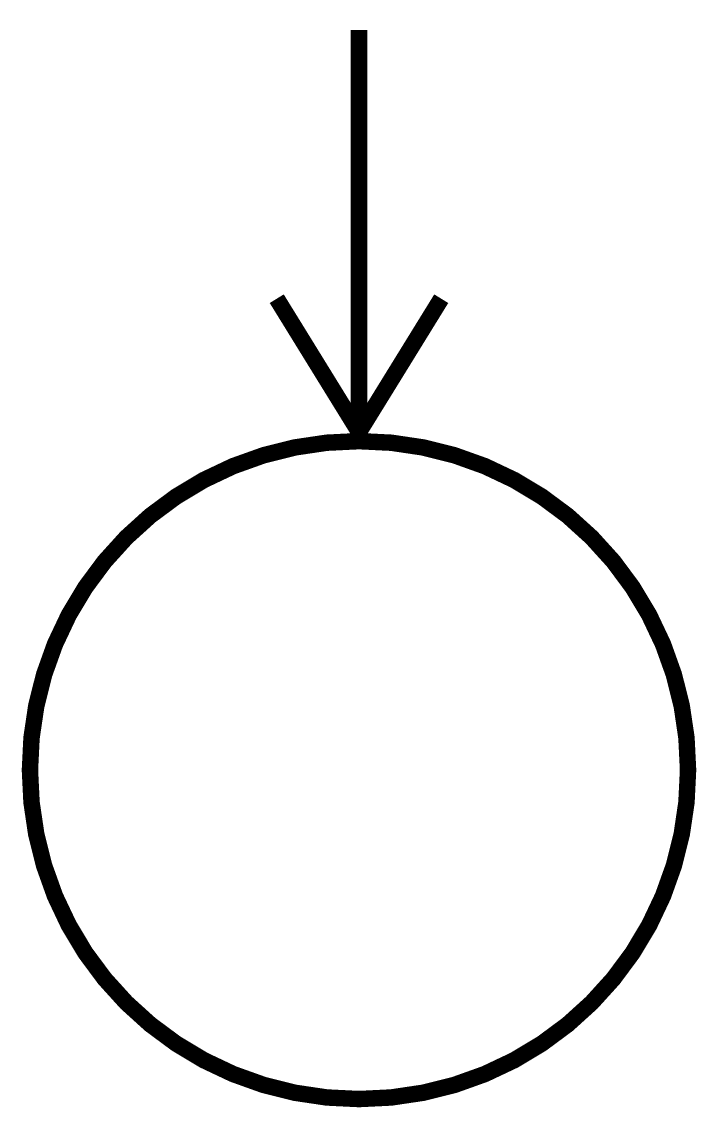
# Model space of a CAD drawing. Extents: x -0.05 to 4.05, y -0.05 to 6.55.
import ezdxf

# ---------------------------------------------------------------- set-up
doc = ezdxf.new("R2010")
doc.units = 0
doc.header["$MEASUREMENT"] = 0
doc.layers.get('0').update_dxf_attribs({"linetype": 'CONTINUOUS'})

msp = doc.modelspace()

# ---------------------------------------------------------------- linework, layer by layer
at = {"const_width": 0.1}
for points in [[(2, 6.5), (2, 4)], [(2.5, 4.866), (2, 4.0555), (1.5, 4.866)]]:
    msp.add_lwpolyline(points, dxfattribs=at)
at = {"color": 7, "const_width": 0.1}
msp.add_lwpolyline([(2, 0, 1), (2, 4, 1), (2, 0, 1)], format="xyb", dxfattribs=at)

doc.saveas('drawing.dxf')
